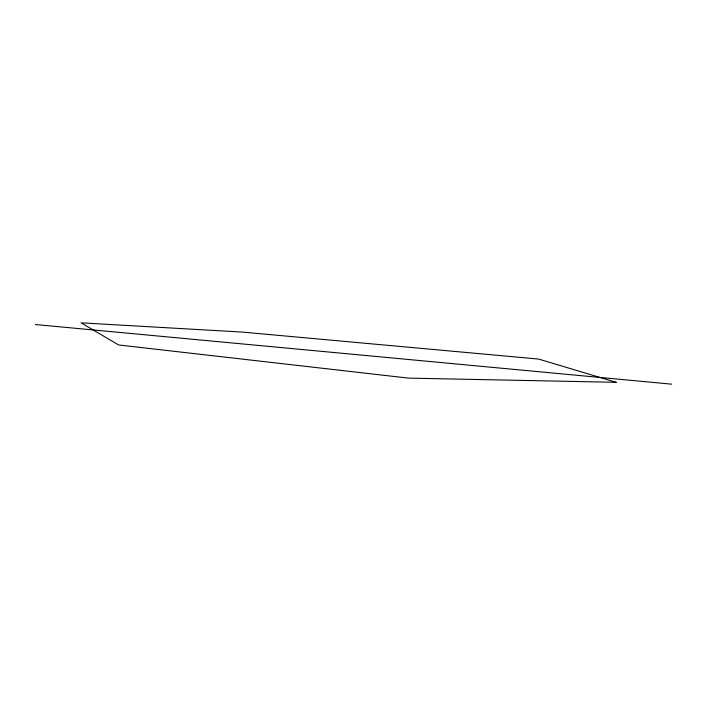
<?xml version="1.0" encoding="UTF-8"?>
<svg xmlns="http://www.w3.org/2000/svg" width="707" height="707" viewBox="0 0 707 707"><rect width="100%" height="100%" fill="white"/><g stroke="black" fill="none" stroke-linecap="round" stroke-linejoin="round"><path stroke-width="1.06" d="M35.35 324.522L671.65 384.166M616.195 382.31L408.531 378.121L118.626 344.963L81.049 322.834L242.262 332.078L538.61 359.068L616.195 382.31"/></g></svg>
